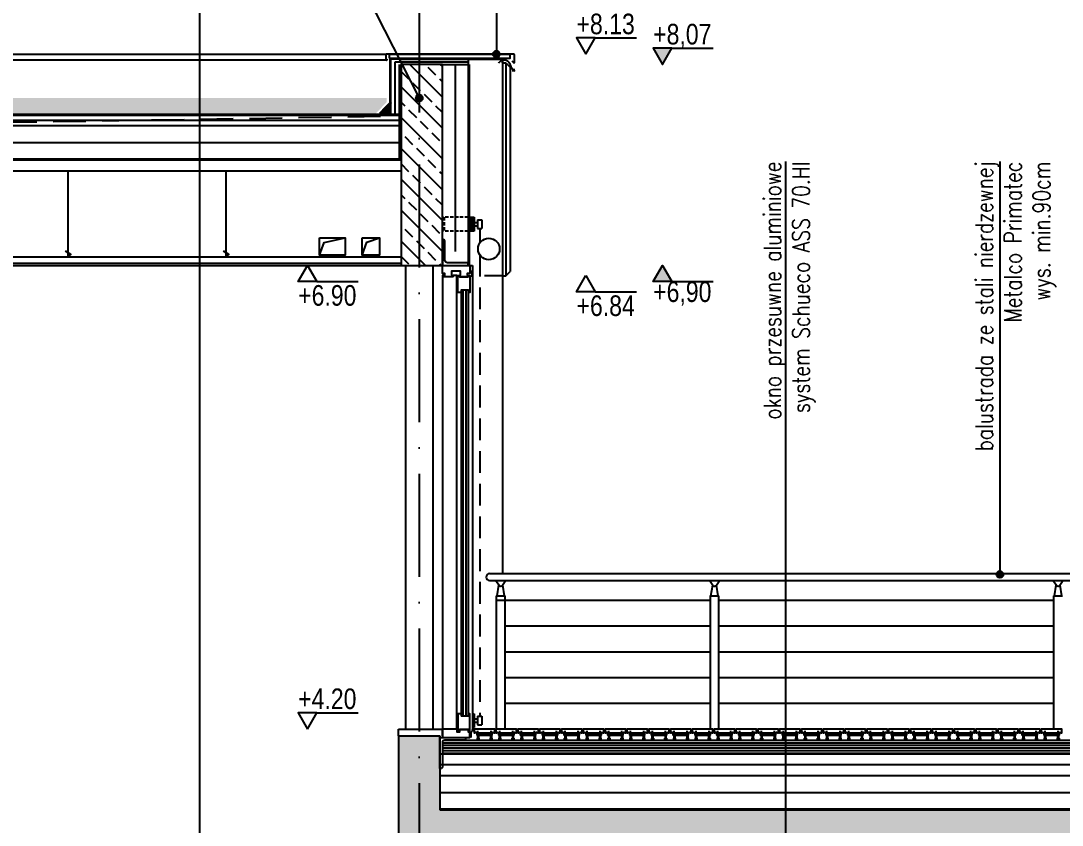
# Model space of a CAD drawing. Header units: millimetres. Extents: x 58205 to 122423, y 1055 to 94479.
# Drawn here: x 69474 to 70080, y 19543 to 20012 of the extents above; entities that cross this region are included whole.
import ezdxf

# ---------------------------------------------------------------- set-up
doc = ezdxf.new("R2010")
doc.units = ezdxf.units.MM
for name, pattern in [('0707_PB_080619_gn_xref$0$ACAD_ISO10W100', [18, 12, -3, 0, -3]), ('ACAD_ISO03W100', [30, 12, -18]), ('ACAD_ISO10W100', [18, 12, -3, 0, -3]), ('DASHED', [0.75, 0.5, -0.25]), ('HIDDEN', [9.525, 6.35, -3.175])]:
    doc.linetypes.add(name, pattern=pattern)
for name, color, linetype in [('+48_CIENKIE', 253, 'Continuous'), ('+48_HACZE', 253, 'Continuous'), ('+48_IZOLACJE', 4, 'Continuous'), ('+48_KOTY', 3, 'Continuous'), ('+48_MEBLE', 251, 'Continuous'), ('+48_OPISY', 3, 'Continuous'), ('+48_OSIE', 8, 'Continuous'), ('+48_PRZEKRÓJ', 1, 'Continuous'), ('+48_SCIANY', 1, 'Continuous'), ('+48_STOLARKA_OKNA', 3, 'Continuous'), ('+48_SUFITY_PODWIESZANE', 4, 'Continuous'), ('+48_WEŁNA', 252, 'Continuous'), ('+48_WIDOK', 5, 'Continuous'), ('+48_ŻELBET', 242, 'Continuous'), ('1_CIENKA', 252, 'Continuous'), ('_przerywane', 8, 'DASHED')]:
    doc.layers.add(name, color=color, linetype=linetype)
doc.styles.add('WRP_ARIAL', font='ARIAL.TTF', dxfattribs={"width": 0.8})
doc.linetypes.add('BATTING', pattern='A,0.00254,-2.54,[134,ltypeshp.shx,S=2.54,R=0,X=-2.54,Y=0],-5.08,[134,ltypeshp.shx,S=2.54,R=180,X=2.54,Y=0],-2.54', length=10.16254)
doc.linetypes.add('ZIGZAG', pattern='A,0.00254,-5.08,[131,ltypeshp.shx,S=5.08,R=0,X=-5.08,Y=0],-10.16,[131,ltypeshp.shx,S=5.08,R=180,X=5.08,Y=0],-5.08', length=20.32254)

# ---------------------------------------------------------------- blocks, each defined once
blk = doc.blocks.new('koty')
at = {"layer": '+48_KOTY', "color": 3, "ltscale": 5}
blk.add_line((70403.15, 11224.99), (70423.15, 11224.99), dxfattribs=at)
blk.add_lwpolyline([(70398.6, 11217.11), (70403.15, 11224.99), (70394.05, 11224.99)], close=True, dxfattribs=at)
at = {"layer": '+48_KOTY', "color": 3, "style": 'WRP_ARIAL', "width": 0.8}
blk.add_attdef('POZIOM', (70403.19, 11226.78), '', height=10, dxfattribs=at)

msp = doc.modelspace()

# ---------------------------------------------------------------- hatches: boundary and pattern name
at = {"layer": '+48_HACZE'}
h = msp.add_hatch(dxfattribs=at)
h.set_pattern_fill('ANSI33', color=256, scale=2, angle=90, style=0)
h.set_pattern_definition([(135, (1.5, 4138.952), (-8.9802561, -8.9802561), []), (135, (1.5, 4147.932), (-8.9802561, -8.9802561), [6.35, -3.175])])
h.paths.add_polyline_path([(69706.984, 19986.451), (69694.984, 19986.451), (69694.984, 19869.451), (69706.984, 19869.451)])
h.paths.add_polyline_path([(69706.984, 19869.451), (69718.984, 19869.451), (69718.984, 19986.451), (69706.984, 19986.451)])
h = msp.add_hatch(dxfattribs=at)
h.set_pattern_fill('HEX', color=256, scale=0.5, angle=45, style=0)
h.set_pattern_definition([(45, (5e-05, 4148.9516), (-1.94428202, 1.94428202), [1.5875, -3.175]), (165, (5e-05, 4148.9516), (-0.71165661, -2.65593863), [1.5875, -3.175]), (105, (1.1226, 4150.074), (-2.65593863, -0.71165661), [1.5875, -3.175])])
h.paths.add_polyline_path([(69686.484, 19966.951), (69429.563, 19966.951), (69429.563, 19957.951), (69680.232, 19957.951), (69686.484, 19964.475)])
h.paths.add_polyline_path([(69429.563, 19966.951), (69285.484, 19966.951), (69285.484, 19957.951), (69429.563, 19957.951)])
h.paths.add_polyline_path([(69255.819, 19966.951), (68864.484, 19966.951), (68864.484, 19964.475), (68870.735, 19957.951), (69257.019, 19957.951)])
h.paths.add_polyline_path([(69285.484, 19966.951), (69273.004, 19966.951), (69271.794, 19957.951), (69285.484, 19957.951)])
h.paths.add_polyline_path([(69273.004, 19966.951), (69255.819, 19966.951), (69257.019, 19957.951), (69271.794, 19957.951)])
at = {"layer": '+48_HACZE', "linetype": 'Continuous'}
h = msp.add_hatch(dxfattribs=at)
h.set_pattern_fill('ANSI33', color=256, scale=2, style=0)
h.set_pattern_definition([(45, (5e-05, 12723.362), (-8.9802561, 8.9802561), []), (45, (8.98, 12723.362), (-8.9802561, 8.9802561), [6.35, -3.175])])
edge = h.paths.add_edge_path()
edge.add_line((71253.484, 19449.451), (71277.484, 19449.451))
edge.add_line((71277.484, 19449.451), (71277.484, 19586.451))
edge.add_line((71277.484, 19586.451), (71253.484, 19586.451))
edge.add_line((71253.484, 19586.451), (71253.484, 19552.451))
edge.add_line((71253.484, 19552.451), (69717.484, 19553.447))
edge.add_line((69717.484, 19553.447), (69717.484, 19595.451))
edge.add_line((69717.484, 19595.451), (69693.484, 19595.451))
edge.add_line((69693.484, 19595.451), (69693.484, 19515.451))
edge.add_line((69693.484, 19515.451), (69717.484, 19515.451))
edge.add_line((69717.484, 19515.451), (69717.484, 19534.451))
edge.add_line((69717.484, 19534.451), (71253.484, 19534.451))
edge.add_line((71253.484, 19534.451), (71253.484, 19449.451))
at = {"layer": '+48_KOTY'}
for points in [[(69852.593, 19995.908), (69841.673, 19995.908), (69847.133, 19986.451)], [(69852.593, 19859.994), (69841.673, 19859.994), (69847.133, 19869.451)]]:
    msp.add_hatch(color=256, dxfattribs=at).paths.add_polyline_path(points)
at = {"layer": '+48_OPISY'}
h = msp.add_hatch(color=256, dxfattribs=at)
edge = h.paths.add_edge_path()
edge.add_arc((69750.469, 19992.451), 2, 810, 1170, ccw=False)
h = msp.add_hatch(color=256, dxfattribs=at)
edge = h.paths.add_edge_path()
edge.add_arc((69705.484, 19966.887), 2, 810, 1170, ccw=False)
h = msp.add_hatch(color=256, dxfattribs=at)
edge = h.paths.add_edge_path()
edge.add_arc((70043.556, 19689.451), 2, 810, 1170, ccw=False)
at = {"layer": '+48_WEŁNA', "linetype": 'ZIGZAG', "ltscale": 0.28}
h = msp.add_hatch(dxfattribs=at)
h.set_pattern_fill('HONEY', color=256, scale=0.2, angle=90, style=0)
h.set_pattern_definition([(90, (138552.46723, 4148.95156), (0.549926, 0.9525), [0.635, -1.27]), (330, (138552.46723, 4148.95156), (0.549926197, -0.952499886), [0.635, -1.27]), (30, (138552.46723, 4148.95156), (1.099852197, 1.14e-07), [-1.27, 0.635])])
h.paths.add_polyline_path([(69688.984, 19964.073), (69688.984, 19957.951), (69683.117, 19957.951)])

# ---------------------------------------------------------------- linework, layer by layer
at = {"layer": '+48_CIENKIE'}
for points in [[(69500.823, 19924.494), (69500.823, 19874.494), (69500.823, 19874.494)], [(69592.791, 19924.494), (69592.791, 19874.494), (69592.791, 19874.494)], [(69500.823, 19874.494), (69502.579, 19875.772), (69499.575, 19877.643)], [(69592.791, 19874.494), (69594.547, 19875.772), (69591.544, 19877.643)]]:
    msp.add_lwpolyline(points, dxfattribs=at)
at = {"layer": '+48_HACZE'}
for p, q in [((69734.484, 19989.451), (69753.984, 19989.451)), ((69753.984, 19987.451), (69753.984, 19989.451)), ((69761.049, 19982.473), (69759.575, 19982.754)), ((69761.049, 19982.473), (69760.753, 19983.944)), ((69753.984, 19863.451), (69743.484, 19863.451))]:
    msp.add_line(p, q, dxfattribs=at)
at = {"layer": '+48_HACZE', "linetype": 'HIDDEN', "ltscale": 0.3}
for p, q in [((69733.984, 19897.451), (69718.984, 19897.451)), ((69733.984, 19889.451), (69718.984, 19889.451))]:
    msp.add_line(p, q, dxfattribs=at)
msp.add_lwpolyline([(69719.984, 19897.451), (69719.984, 19889.451)], dxfattribs=at)
at = {"layer": '+48_HACZE'}
msp.add_circle((69746.012, 19878.995), 6.25, dxfattribs=at)
msp.add_spline([(69751.796, 19987.116), (69753.157, 19988.72), (69756.936, 19988.512), (69758.273, 19986.687), (69759.129, 19984.656), (69761.049, 19982.473)], degree=3, dxfattribs=at)
at = {"layer": '+48_IZOLACJE'}
for p, q in [((69687.984, 19989.951), (69753.984, 19989.951)), ((69693.984, 19931.951), (69693.984, 19986.451)), ((69718.984, 19989.451), (69734.484, 19989.451)), ((69734.484, 19986.451), (69734.484, 19869.451))]:
    msp.add_line(p, q, dxfattribs=at)
at = {"layer": '+48_IZOLACJE', "linetype": 'ACAD_ISO03W100', "ltscale": 0.5}
for points, const_width in [([(69682.424, 19957.951), (69688.484, 19964.286), (69688.484, 19989.701)], 1), ([(69687.984, 19989.701), (69753.984, 19989.701)], 0.5), ([(69694.484, 19931.951), (69694.484, 19986.451)], 1), ([(69734.234, 19986.451), (69734.234, 19869.451)], 0.5), ([(68858.484, 19957.451), (69693.984, 19957.451)], 1), ([(68857.484, 19931.451), (69694.984, 19931.451)], 1), ([(71253.484, 19552.947), (69717.484, 19552.974)], 1)]:
    msp.add_lwpolyline(points, dxfattribs=dict(at, const_width=const_width))
at = {"layer": '+48_IZOLACJE'}
for points in [[(69683.117, 19957.951), (69688.984, 19964.073)], [(68857.484, 19930.951), (69694.984, 19930.951)]]:
    msp.add_lwpolyline(points, dxfattribs=at)
at = {"layer": '+48_IZOLACJE', "linetype": 'HIDDEN', "const_width": 1}
msp.add_lwpolyline([(69718.984, 19585.451), (71253.484, 19585.451)], dxfattribs=at)
at = {"layer": '+48_KOTY'}
for points in [[(69852.593, 19995.908), (69841.673, 19995.908), (69847.133, 19986.451), (69852.593, 19995.908)], [(69852.593, 19859.994), (69841.673, 19859.994), (69847.133, 19869.451), (69852.593, 19859.994)]]:
    msp.add_lwpolyline(points, dxfattribs=at)
at = {"layer": '+48_MEBLE'}
for p, q in [((69753.984, 19863.451), (69753.984, 19689.951)), ((69730.891, 19855.085), (69730.891, 19606.841)), ((69732.691, 19855.085), (69732.691, 19606.841)), ((69750.484, 19599.451), (69750.484, 19676.951)), ((69750.484, 19676.951), (69755.484, 19676.951)), ((69755.484, 19599.451), (69755.484, 19676.951)), ((69874.984, 19676.951), (69879.984, 19676.951)), ((70074.984, 19676.951), (70079.984, 19676.951)), ((69755.484, 19674.451), (69874.984, 19674.451)), ((69879.984, 19674.451), (70074.984, 19674.451)), ((69755.484, 19659.451), (69874.984, 19659.451)), ((69879.984, 19659.451), (70074.984, 19659.451)), ((69755.484, 19644.451), (69874.984, 19644.451)), ((69879.984, 19644.451), (70074.984, 19644.451)), ((69755.484, 19629.451), (69874.984, 19629.451)), ((69879.984, 19629.451), (70074.984, 19629.451)), ((69755.484, 19614.451), (69874.984, 19614.451)), ((69755.484, 19614.451), (69874.984, 19614.451)), ((69879.984, 19614.451), (70074.984, 19614.451)), ((69879.984, 19614.451), (70074.984, 19614.451))]:
    msp.add_line(p, q, dxfattribs=at)
for points in [[(69755.984, 19685.951), (69753.975, 19682.951, -0.4595573), (69751.975, 19682.951), (69749.984, 19685.951)], [(69755.984, 19685.951), (69753.975, 19682.951, -0.4595573), (69751.975, 19682.951), (69749.984, 19685.951)], [(69880.484, 19685.951), (69878.475, 19682.951, -0.4595573), (69876.475, 19682.951), (69874.484, 19685.951)], [(69880.484, 19685.951), (69878.475, 19682.951, -0.4595573), (69876.475, 19682.951), (69874.484, 19685.951)], [(70080.484, 19685.951), (70078.475, 19682.951, -0.4595573), (70076.475, 19682.951), (70074.484, 19685.951)], [(70080.484, 19685.951), (70078.475, 19682.951, -0.4595573), (70076.475, 19682.951), (70074.484, 19685.951)]]:
    msp.add_lwpolyline(points, format="xyb", dxfattribs=at)
for points in [[(69750.843, 19676.951), (69751.845, 19683.147)], [(69750.843, 19676.951), (69751.845, 19683.147)], [(69755.108, 19676.951), (69754.106, 19683.145)], [(69755.108, 19676.951), (69754.106, 19683.145)], [(69875.343, 19676.951), (69876.345, 19683.147)], [(69875.343, 19676.951), (69876.345, 19683.147)], [(69879.608, 19676.951), (69878.606, 19683.145)], [(69879.608, 19676.951), (69878.606, 19683.145)], [(70075.343, 19676.951), (70076.345, 19683.147)], [(70075.343, 19676.951), (70076.345, 19683.147)], [(70079.608, 19676.951), (70078.606, 19683.145)], [(70079.608, 19676.951), (70078.606, 19683.145)]]:
    msp.add_lwpolyline(points, dxfattribs=at)
at = {"layer": '+48_OPISY'}
for p, q in [((69665.994, 20044.549), (69705.484, 19966.887)), ((69918.934, 19397.438), (69918.934, 19929.863))]:
    msp.add_line(p, q, dxfattribs=at)
for points in [[(69577.627, 20248.434), (69577.627, 19381.246)], [(69750.469, 20248.434), (69750.469, 19992.451)], [(70043.556, 19929.863), (70043.556, 19689.451)], [(69647.412, 19875.451), (69650.134, 19882.793), (69662.412, 19885.451)], [(69672.314, 19875.451), (69674.963, 19883.011), (69682.314, 19885.451)]]:
    msp.add_lwpolyline(points, dxfattribs=at)
for points in [[(69647.412, 19885.451), (69662.412, 19885.451), (69662.412, 19875.451), (69647.412, 19875.451)], [(69672.314, 19885.451), (69682.314, 19885.451), (69682.314, 19875.451), (69672.314, 19875.451)]]:
    msp.add_lwpolyline(points, close=True, dxfattribs=at)
for centre in [(69750.469, 19992.451), (69705.484, 19966.887), (70043.556, 19689.451)]:
    msp.add_circle(centre, 2, dxfattribs=at)
at = {"layer": '+48_OSIE', "linetype": 'ACAD_ISO10W100', "ltscale": 5}
msp.add_line((69705.484, 20108.482), (69705.484, 18658.602), dxfattribs=at)
at = {"layer": '+48_PRZEKRÓJ'}
msp.add_line((69693.484, 19599.451), (69718.984, 19599.451), dxfattribs=at)
msp.add_lwpolyline([(69694.984, 19989.451), (69718.984, 19989.451)], dxfattribs=at)
at = {"layer": '+48_SCIANY', "ltscale": 0.3}
for p, q in [((69693.484, 19595.451), (69693.484, 19599.451)), ((69718.984, 19595.451), (69718.984, 19599.451))]:
    msp.add_line(p, q, dxfattribs=at)
at = {"layer": '+48_SCIANY'}
msp.add_line((69717.484, 19587.451), (69717.484, 19595.451), dxfattribs=at)
for points in [[(68857.484, 19930.951), (69694.984, 19930.951)], [(68857.484, 19924.451), (69694.984, 19924.451)]]:
    msp.add_lwpolyline(points, dxfattribs=at)
at = {"layer": '+48_STOLARKA_OKNA'}
for p, q in [((69735.512, 19897.451), (69735.512, 19889.451)), ((69736.512, 19897.451), (69737.512, 19897.451)), ((69737.512, 19897.451), (69737.512, 19889.451)), ((69737.512, 19894.451), (69739.512, 19894.451)), ((69739.512, 19895.951), (69739.512, 19890.951)), ((69739.512, 19895.951), (69742.012, 19895.951)), ((69742.012, 19895.951), (69742.012, 19890.951)), ((69737.512, 19889.451), (69736.512, 19889.451)), ((69737.512, 19892.451), (69739.512, 19892.451)), ((69739.512, 19890.951), (69742.012, 19890.951)), ((69736.484, 19608.341), (69737.484, 19608.341)), ((69737.484, 19608.341), (69737.484, 19600.341)), ((69734.091, 19606.841), (69729.895, 19606.841)), ((69737.484, 19605.341), (69739.484, 19605.341)), ((69737.484, 19603.341), (69739.484, 19603.341)), ((69739.484, 19606.841), (69739.484, 19601.841)), ((69739.484, 19606.841), (69741.984, 19606.841)), ((69741.984, 19606.841), (69741.984, 19601.841)), ((69734.985, 19597.549), (69735.79, 19597.549)), ((69737.484, 19600.341), (69736.484, 19600.341)), ((69739.484, 19601.841), (69741.984, 19601.841))]:
    msp.add_line(p, q, dxfattribs=at)
for points in [[(69733.984, 19897.451), (69736.512, 19897.451), (69736.512, 19889.451), (69733.984, 19889.451)], [(69719.966, 19863.411), (69720.463, 19863.907), (69720.463, 19864.778), (69718.984, 19864.778), (69718.984, 19869.451), (69734.892, 19869.451), (69734.892, 19864.778), (69733.401, 19864.778), (69733.401, 19863.907), (69733.898, 19863.411), (69733.898, 19862.793), (69728.936, 19862.793), (69728.936, 19863.406), (69729.503, 19863.972), (69729.503, 19865.99), (69724.373, 19865.99), (69724.373, 19863.972), (69724.939, 19863.406), (69724.939, 19862.793), (69719.978, 19862.793), (69719.978, 19863.411)], [(69729.891, 19853.585), (69728.012, 19853.585), (69728.012, 19863.585), (69728.936, 19863.585), (69728.936, 19862.793), (69733.898, 19862.793), (69733.898, 19863.585), (69734.986, 19863.585), (69734.986, 19853.585), (69734.091, 19853.585)], [(69734.892, 19866.369), (69736.145, 19865.645), (69736.145, 19862.869)], [(69734.091, 19606.841), (69734.091, 19855.085), (69729.891, 19855.085), (69729.891, 19606.841)], [(69729.891, 19608.341), (69728.026, 19608.341), (69728.026, 19598.341), (69728.888, 19598.341), (69728.888, 19599.14), (69734.098, 19599.14), (69734.098, 19598.341), (69734.986, 19598.341), (69734.986, 19608.341), (69734.091, 19608.341)], [(69718.988, 19594.466), (69734.973, 19594.466), (69734.973, 19597.549), (69734.098, 19597.549), (69734.098, 19599.14), (69728.888, 19599.14), (69728.888, 19597.545), (69727.516, 19597.545), (69727.516, 19599.451), (69718.988, 19599.451), (69718.988, 19594.466)], [(69735.79, 19597.549), (69736.238, 19597.997)], [(69735.79, 19594.467), (69735.79, 19597.549)], [(69736.238, 19599.091), (69736.238, 19597.997)]]:
    msp.add_lwpolyline(points, dxfattribs=at)
for points in [[(69718.984, 19884.451), (69718.984, 19869.451), (69733.984, 19869.451), (69733.984, 19869.951, 0.4142136), (69732.984, 19870.951), (69721.984, 19870.951, -0.4142136), (69720.484, 19872.451), (69720.484, 19883.451, 0.4142136), (69719.484, 19884.451), (69718.984, 19884.451)], [(69717.484, 19576.466), (69717.484, 19594.466), (69732.484, 19594.466), (69732.484, 19593.966, -0.4142136), (69731.484, 19592.966), (69720.484, 19592.966, 0.4142136), (69718.984, 19591.466), (69718.984, 19577.466, -0.4142136), (69717.984, 19576.466), (69717.484, 19576.466)]]:
    msp.add_lwpolyline(points, format="xyb", dxfattribs=at)
at = {"layer": '+48_SUFITY_PODWIESZANE', "ltscale": 3}
for points in [[(68857.484, 19874.451), (69694.984, 19874.451)], [(68857.484, 19870.701), (69694.984, 19870.701)], [(68857.484, 19869.451), (69694.984, 19869.451)]]:
    msp.add_lwpolyline(points, dxfattribs=at)
at = {"layer": '+48_WEŁNA', "linetype": 'BATTING', "ltscale": 0.12}
msp.add_line((69691.484, 19987.951), (69733.984, 19987.951), dxfattribs=at)
at = {"layer": '+48_WEŁNA', "linetype": 'BATTING', "ltscale": 0.7}
msp.add_line((69726.484, 19986.451), (69726.484, 19877.451), dxfattribs=at)
at = {"layer": '+48_WEŁNA', "linetype": 'BATTING', "ltscale": 0.6}
msp.add_line((69717.484, 19578.701), (71252.984, 19578.701), dxfattribs=at)
at = {"layer": '+48_WEŁNA', "linetype": 'BATTING', "ltscale": 0.9}
msp.add_line((69717.484, 19562.451), (71252.984, 19562.451), dxfattribs=at)
at = {"layer": '+48_WEŁNA', "linetype": 'BATTING', "ltscale": 0.25}
for points in [[(69691.484, 19956.951), (69691.484, 19987.951)], [(68857.484, 19953.951), (69693.484, 19953.951)]]:
    msp.add_lwpolyline(points, dxfattribs=at)
at = {"layer": '+48_WEŁNA', "linetype": 'BATTING', "ltscale": 0.9}
msp.add_lwpolyline([(68857.484, 19940.951), (69693.484, 19940.951)], dxfattribs=at)
at = {"layer": '+48_WEŁNA', "linetype": 'ZIGZAG', "ltscale": 0.28}
for points in [[(69718.984, 19591.451), (71253.484, 19591.451)], [(69718.984, 19588.451), (71252.884, 19588.451)]]:
    msp.add_lwpolyline(points, dxfattribs=at)
at = {"layer": '+48_WIDOK'}
for p, q in [((69268.484, 19992.451), (69686.484, 19992.451)), ((69694.984, 19989.451), (69688.984, 19989.451)), ((69718.984, 19986.451), (69733.984, 19986.451)), ((69733.984, 19989.451), (69733.984, 19869.451)), ((69755.984, 19987.451), (69755.984, 19863.451)), ((69755.984, 19987.451), (69758.484, 19984.951)), ((69758.484, 19984.951), (69758.484, 19865.951)), ((69697.534, 19869.451), (69697.534, 19599.451)), ((69713.434, 19869.451), (69713.434, 19599.451)), ((69755.984, 19863.451), (69758.484, 19865.951)), ((69746.484, 19689.951), (70208.484, 19689.951)), ((69746.484, 19685.951), (70208.484, 19685.951)), ((69750.484, 19599.451), (69750.484, 19676.951)), ((69750.484, 19676.951), (69755.484, 19676.951)), ((69755.484, 19599.451), (69755.484, 19676.951)), ((69874.984, 19599.451), (69874.984, 19676.951)), ((69874.984, 19599.451), (69874.984, 19676.951)), ((69874.984, 19676.951), (69879.984, 19676.951)), ((69879.984, 19599.451), (69879.984, 19676.951)), ((69879.984, 19599.451), (69879.984, 19676.951)), ((70074.984, 19599.451), (70074.984, 19676.951)), ((70074.984, 19599.451), (70074.984, 19676.951)), ((70074.984, 19676.951), (70079.984, 19676.951)), ((69750.484, 19674.451), (69874.984, 19674.451)), ((69879.984, 19674.451), (70074.984, 19674.451))]:
    msp.add_line(p, q, dxfattribs=at)
at = {"layer": '+48_WIDOK', "color": 8}
msp.add_line((69268.484, 19989.125), (69686.079, 19989.125), dxfattribs=at)
at = {"layer": '+48_WIDOK', "color": 2}
for p, q in [((69753.984, 19989.061), (69753.984, 19863.451)), ((69753.984, 19987.451), (69755.984, 19987.451)), ((69753.984, 19863.451), (69755.984, 19863.451))]:
    msp.add_line(p, q, dxfattribs=at)
at = {"layer": '+48_WIDOK', "ltscale": 3}
for p, q in [((69740.762, 19890.951), (69740.762, 19882.386)), ((69717.484, 19584.951), (71253.484, 19584.951)), ((69717.484, 19572.451), (71252.984, 19572.451))]:
    msp.add_line(p, q, dxfattribs=at)
at = {"layer": '+48_WIDOK', "linetype": 'HIDDEN', "ltscale": 2}
msp.add_line((69740.762, 19875.604), (69740.762, 19606.841), dxfattribs=at)
at = {"layer": '+48_WIDOK'}
msp.add_lwpolyline([(69759.35, 19988.59), (69760.386, 19987.553, 0.6681786), (69760.984, 19987.801), (69760.984, 19991.951, 0.4142136), (69760.484, 19992.451), (69752.084, 19992.451), (69686.484, 19992.451, 0.4142136), (69685.984, 19991.951), (69685.984, 19989.366, 0.6681786), (69686.581, 19989.118), (69687.099, 19989.636)], format="xyb", dxfattribs=at)
at = {"layer": '+48_WIDOK', "color": 2}
msp.add_lwpolyline([(69687.984, 19990.051), (69758.484, 19990.051), (69758.484, 19992.251), (69687.984, 19992.251)], close=True, dxfattribs=at)
at = {"layer": '+48_WIDOK'}
for points in [[(69688.984, 19957.951), (69688.984, 19989.451)], [(68857.484, 19956.951), (69693.484, 19956.951)], [(68857.484, 19950.951), (69693.484, 19950.951)]]:
    msp.add_lwpolyline(points, dxfattribs=at)
at = {"layer": '+48_WIDOK', "linetype": 'HIDDEN', "ltscale": 3}
msp.add_lwpolyline([(69263.846, 19949.574), (69686.648, 19956.311)], dxfattribs=at)
at = {"layer": '+48_WIDOK', "ltscale": 3}
for points in [[(69718.984, 19589.951), (71253.484, 19589.951)], [(69720.269, 19592.951), (71253.484, 19592.951)], [(69718.984, 19586.951), (71252.884, 19586.951)]]:
    msp.add_lwpolyline(points, dxfattribs=at)
at = {"layer": '+48_WIDOK'}
msp.add_arc((69746.484, 19687.951), 2, 90, 270, dxfattribs=at)
at = {"layer": '+48_ŻELBET', "linetype": 'Continuous'}
for p, q in [((69693.484, 19595.451), (69693.484, 19515.451)), ((69693.484, 19595.451), (69717.484, 19595.451)), ((69717.484, 19595.451), (69717.484, 19552.451)), ((69717.484, 19552.451), (71253.484, 19552.451))]:
    msp.add_line(p, q, dxfattribs=at)
msp.add_lwpolyline([(69718.984, 19869.451), (69718.984, 19986.451), (69694.984, 19986.451), (69694.984, 19869.451)], close=True, dxfattribs=at)
at = {"layer": '1_CIENKA', "lineweight": -3}
for p, q in [((69739.134, 19595.951), (69747.834, 19595.951)), ((69739.409, 19597.251), (69739.409, 19594.134)), ((69739.959, 19597.251), (69739.959, 19594.134)), ((69747.009, 19597.251), (69747.009, 19594.134)), ((69747.559, 19597.251), (69747.559, 19594.134)), ((69751.834, 19595.951), (69760.534, 19595.951)), ((69752.109, 19597.251), (69752.109, 19594.134)), ((69752.659, 19597.251), (69752.659, 19594.134)), ((69759.709, 19597.251), (69759.709, 19594.134)), ((69760.259, 19597.251), (69760.259, 19594.134)), ((69764.534, 19595.951), (69773.234, 19595.951)), ((69764.809, 19597.251), (69764.809, 19594.134)), ((69765.359, 19597.251), (69765.359, 19594.134)), ((69772.409, 19597.251), (69772.409, 19594.134)), ((69772.959, 19597.251), (69772.959, 19594.134)), ((69777.234, 19595.951), (69785.934, 19595.951)), ((69777.509, 19597.251), (69777.509, 19594.134)), ((69778.059, 19597.251), (69778.059, 19594.134)), ((69785.109, 19597.251), (69785.109, 19594.134)), ((69785.659, 19597.251), (69785.659, 19594.134)), ((69789.934, 19595.951), (69798.634, 19595.951)), ((69790.209, 19597.251), (69790.209, 19594.134)), ((69790.759, 19597.251), (69790.759, 19594.134)), ((69797.809, 19597.251), (69797.809, 19594.134)), ((69798.359, 19597.251), (69798.359, 19594.134)), ((69802.634, 19595.951), (69811.334, 19595.951)), ((69802.909, 19597.251), (69802.909, 19594.134)), ((69803.459, 19597.251), (69803.459, 19594.134)), ((69810.509, 19597.251), (69810.509, 19594.134)), ((69811.059, 19597.251), (69811.059, 19594.134)), ((69815.334, 19595.951), (69824.034, 19595.951)), ((69815.609, 19597.251), (69815.609, 19594.134)), ((69816.159, 19597.251), (69816.159, 19594.134)), ((69823.209, 19597.251), (69823.209, 19594.134)), ((69823.759, 19597.251), (69823.759, 19594.134)), ((69828.034, 19595.951), (69836.734, 19595.951)), ((69828.309, 19597.251), (69828.309, 19594.134)), ((69828.859, 19597.251), (69828.859, 19594.134)), ((69835.909, 19597.251), (69835.909, 19594.134)), ((69836.459, 19597.251), (69836.459, 19594.134)), ((69840.734, 19595.951), (69849.434, 19595.951)), ((69841.009, 19597.251), (69841.009, 19594.134)), ((69841.559, 19597.251), (69841.559, 19594.134)), ((69848.609, 19597.251), (69848.609, 19594.134)), ((69849.159, 19597.251), (69849.159, 19594.134)), ((69853.434, 19595.951), (69862.134, 19595.951)), ((69853.709, 19597.251), (69853.709, 19594.134)), ((69854.259, 19597.251), (69854.259, 19594.134)), ((69861.309, 19597.251), (69861.309, 19594.134)), ((69861.859, 19597.251), (69861.859, 19594.134)), ((69866.134, 19595.951), (69874.834, 19595.951)), ((69866.409, 19597.251), (69866.409, 19594.134)), ((69866.959, 19597.251), (69866.959, 19594.134)), ((69874.009, 19597.251), (69874.009, 19594.134)), ((69874.559, 19597.251), (69874.559, 19594.134)), ((69878.834, 19595.951), (69887.534, 19595.951)), ((69879.109, 19597.251), (69879.109, 19594.134)), ((69879.659, 19597.251), (69879.659, 19594.134)), ((69886.709, 19597.251), (69886.709, 19594.134)), ((69887.259, 19597.251), (69887.259, 19594.134)), ((69891.534, 19595.951), (69900.234, 19595.951)), ((69891.809, 19597.251), (69891.809, 19594.134)), ((69892.359, 19597.251), (69892.359, 19594.134)), ((69899.409, 19597.251), (69899.409, 19594.134)), ((69899.959, 19597.251), (69899.959, 19594.134)), ((69904.234, 19595.951), (69912.934, 19595.951)), ((69904.509, 19597.251), (69904.509, 19594.134)), ((69905.059, 19597.251), (69905.059, 19594.134)), ((69912.109, 19597.251), (69912.109, 19594.134)), ((69912.659, 19597.251), (69912.659, 19594.134)), ((69916.934, 19595.951), (69925.634, 19595.951)), ((69917.209, 19597.251), (69917.209, 19594.134)), ((69917.759, 19597.251), (69917.759, 19594.134)), ((69924.809, 19597.251), (69924.809, 19594.134)), ((69925.359, 19597.251), (69925.359, 19594.134)), ((69929.634, 19595.951), (69938.334, 19595.951)), ((69929.909, 19597.251), (69929.909, 19594.134)), ((69930.459, 19597.251), (69930.459, 19594.134)), ((69937.509, 19597.251), (69937.509, 19594.134)), ((69938.059, 19597.251), (69938.059, 19594.134)), ((69942.334, 19595.951), (69951.034, 19595.951)), ((69942.609, 19597.251), (69942.609, 19594.134)), ((69943.159, 19597.251), (69943.159, 19594.134)), ((69950.209, 19597.251), (69950.209, 19594.134)), ((69950.759, 19597.251), (69950.759, 19594.134)), ((69955.034, 19595.951), (69963.734, 19595.951)), ((69955.309, 19597.251), (69955.309, 19594.134)), ((69955.859, 19597.251), (69955.859, 19594.134)), ((69962.909, 19597.251), (69962.909, 19594.134)), ((69963.459, 19597.251), (69963.459, 19594.134)), ((69967.734, 19595.951), (69976.434, 19595.951)), ((69968.009, 19597.251), (69968.009, 19594.134)), ((69968.559, 19597.251), (69968.559, 19594.134)), ((69975.609, 19597.251), (69975.609, 19594.134)), ((69976.159, 19597.251), (69976.159, 19594.134)), ((69980.434, 19595.951), (69989.134, 19595.951)), ((69980.709, 19597.251), (69980.709, 19594.134)), ((69981.259, 19597.251), (69981.259, 19594.134)), ((69988.309, 19597.251), (69988.309, 19594.134)), ((69988.859, 19597.251), (69988.859, 19594.134)), ((69993.134, 19595.951), (70001.834, 19595.951)), ((69993.409, 19597.251), (69993.409, 19594.134)), ((69993.959, 19597.251), (69993.959, 19594.134)), ((70001.009, 19597.251), (70001.009, 19594.134)), ((70001.559, 19597.251), (70001.559, 19594.134)), ((70005.834, 19595.951), (70014.534, 19595.951)), ((70006.109, 19597.251), (70006.109, 19594.134)), ((70006.659, 19597.251), (70006.659, 19594.134)), ((70013.709, 19597.251), (70013.709, 19594.134)), ((70014.259, 19597.251), (70014.259, 19594.134)), ((70018.534, 19595.951), (70027.234, 19595.951)), ((70018.809, 19597.251), (70018.809, 19594.134)), ((70019.359, 19597.251), (70019.359, 19594.134)), ((70026.409, 19597.251), (70026.409, 19594.134)), ((70026.959, 19597.251), (70026.959, 19594.134)), ((70031.234, 19595.951), (70039.934, 19595.951)), ((70031.509, 19597.251), (70031.509, 19594.134)), ((70032.059, 19597.251), (70032.059, 19594.134)), ((70039.109, 19597.251), (70039.109, 19594.134)), ((70039.659, 19597.251), (70039.659, 19594.134)), ((70043.934, 19595.951), (70052.634, 19595.951)), ((70044.209, 19597.251), (70044.209, 19594.134)), ((70044.759, 19597.251), (70044.759, 19594.134)), ((70051.809, 19597.251), (70051.809, 19594.134)), ((70052.359, 19597.251), (70052.359, 19594.134)), ((70056.634, 19595.951), (70065.334, 19595.951)), ((70056.909, 19597.251), (70056.909, 19594.134)), ((70057.459, 19597.251), (70057.459, 19594.134)), ((70064.509, 19597.251), (70064.509, 19594.134)), ((70065.059, 19597.251), (70065.059, 19594.134)), ((70069.334, 19595.951), (70078.034, 19595.951)), ((70069.609, 19597.251), (70069.609, 19594.134)), ((70070.159, 19597.251), (70070.159, 19594.134)), ((70077.209, 19597.251), (70077.209, 19594.134)), ((70077.759, 19597.251), (70077.759, 19594.134)), ((69739.166, 19594.134), (69740.201, 19594.134)), ((69739.166, 19594.134), (69739.166, 19592.951)), ((69740.201, 19594.134), (69740.201, 19592.951)), ((69746.766, 19594.134), (69746.766, 19592.951)), ((69747.801, 19594.134), (69746.766, 19594.134)), ((69747.801, 19594.134), (69747.801, 19592.951)), ((69751.866, 19594.134), (69752.901, 19594.134)), ((69751.866, 19594.134), (69751.866, 19592.951)), ((69752.901, 19594.134), (69752.901, 19592.951)), ((69759.466, 19594.134), (69759.466, 19592.951)), ((69760.501, 19594.134), (69759.466, 19594.134)), ((69760.501, 19594.134), (69760.501, 19592.951)), ((69764.566, 19594.134), (69765.601, 19594.134)), ((69764.566, 19594.134), (69764.566, 19592.951)), ((69765.601, 19594.134), (69765.601, 19592.951)), ((69772.166, 19594.134), (69772.166, 19592.951)), ((69773.201, 19594.134), (69772.166, 19594.134)), ((69773.201, 19594.134), (69773.201, 19592.951)), ((69777.266, 19594.134), (69778.301, 19594.134)), ((69777.266, 19594.134), (69777.266, 19592.951)), ((69778.301, 19594.134), (69778.301, 19592.951)), ((69784.866, 19594.134), (69784.866, 19592.951)), ((69785.901, 19594.134), (69784.866, 19594.134)), ((69785.901, 19594.134), (69785.901, 19592.951)), ((69789.966, 19594.134), (69791.001, 19594.134)), ((69789.966, 19594.134), (69789.966, 19592.951)), ((69791.001, 19594.134), (69791.001, 19592.951)), ((69797.566, 19594.134), (69797.566, 19592.951)), ((69798.601, 19594.134), (69797.566, 19594.134)), ((69798.601, 19594.134), (69798.601, 19592.951)), ((69802.666, 19594.134), (69803.701, 19594.134)), ((69802.666, 19594.134), (69802.666, 19592.951)), ((69803.701, 19594.134), (69803.701, 19592.951)), ((69810.266, 19594.134), (69810.266, 19592.951)), ((69811.301, 19594.134), (69810.266, 19594.134)), ((69811.301, 19594.134), (69811.301, 19592.951)), ((69815.366, 19594.134), (69816.401, 19594.134)), ((69815.366, 19594.134), (69815.366, 19592.951)), ((69816.401, 19594.134), (69816.401, 19592.951)), ((69822.966, 19594.134), (69822.966, 19592.951)), ((69824.001, 19594.134), (69822.966, 19594.134)), ((69824.001, 19594.134), (69824.001, 19592.951)), ((69828.066, 19594.134), (69829.101, 19594.134)), ((69828.066, 19594.134), (69828.066, 19592.951)), ((69829.101, 19594.134), (69829.101, 19592.951)), ((69835.666, 19594.134), (69835.666, 19592.951)), ((69836.701, 19594.134), (69835.666, 19594.134)), ((69836.701, 19594.134), (69836.701, 19592.951)), ((69840.766, 19594.134), (69841.801, 19594.134)), ((69840.766, 19594.134), (69840.766, 19592.951)), ((69841.801, 19594.134), (69841.801, 19592.951)), ((69848.366, 19594.134), (69848.366, 19592.951)), ((69849.401, 19594.134), (69848.366, 19594.134)), ((69849.401, 19594.134), (69849.401, 19592.951)), ((69853.466, 19594.134), (69854.501, 19594.134)), ((69853.466, 19594.134), (69853.466, 19592.951)), ((69854.501, 19594.134), (69854.501, 19592.951)), ((69861.066, 19594.134), (69861.066, 19592.951)), ((69862.101, 19594.134), (69861.066, 19594.134)), ((69862.101, 19594.134), (69862.101, 19592.951)), ((69866.166, 19594.134), (69867.201, 19594.134)), ((69866.166, 19594.134), (69866.166, 19592.951)), ((69867.201, 19594.134), (69867.201, 19592.951)), ((69873.766, 19594.134), (69873.766, 19592.951)), ((69874.801, 19594.134), (69873.766, 19594.134)), ((69874.801, 19594.134), (69874.801, 19592.951)), ((69878.866, 19594.134), (69879.901, 19594.134)), ((69878.866, 19594.134), (69878.866, 19592.951)), ((69879.901, 19594.134), (69879.901, 19592.951)), ((69886.466, 19594.134), (69886.466, 19592.951)), ((69887.501, 19594.134), (69886.466, 19594.134)), ((69887.501, 19594.134), (69887.501, 19592.951)), ((69891.566, 19594.134), (69892.601, 19594.134)), ((69891.566, 19594.134), (69891.566, 19592.951)), ((69892.601, 19594.134), (69892.601, 19592.951)), ((69899.166, 19594.134), (69899.166, 19592.951)), ((69900.201, 19594.134), (69899.166, 19594.134)), ((69900.201, 19594.134), (69900.201, 19592.951)), ((69904.266, 19594.134), (69905.301, 19594.134)), ((69904.266, 19594.134), (69904.266, 19592.951)), ((69905.301, 19594.134), (69905.301, 19592.951)), ((69911.866, 19594.134), (69911.866, 19592.951)), ((69912.901, 19594.134), (69911.866, 19594.134)), ((69912.901, 19594.134), (69912.901, 19592.951)), ((69916.966, 19594.134), (69918.001, 19594.134)), ((69916.966, 19594.134), (69916.966, 19592.951)), ((69918.001, 19594.134), (69918.001, 19592.951)), ((69924.566, 19594.134), (69924.566, 19592.951)), ((69925.601, 19594.134), (69924.566, 19594.134)), ((69925.601, 19594.134), (69925.601, 19592.951)), ((69929.666, 19594.134), (69930.701, 19594.134)), ((69929.666, 19594.134), (69929.666, 19592.951)), ((69930.701, 19594.134), (69930.701, 19592.951)), ((69937.266, 19594.134), (69937.266, 19592.951)), ((69938.301, 19594.134), (69937.266, 19594.134)), ((69938.301, 19594.134), (69938.301, 19592.951)), ((69942.366, 19594.134), (69943.401, 19594.134)), ((69942.366, 19594.134), (69942.366, 19592.951)), ((69943.401, 19594.134), (69943.401, 19592.951)), ((69949.966, 19594.134), (69949.966, 19592.951)), ((69951.001, 19594.134), (69949.966, 19594.134)), ((69951.001, 19594.134), (69951.001, 19592.951)), ((69955.066, 19594.134), (69956.101, 19594.134)), ((69955.066, 19594.134), (69955.066, 19592.951)), ((69956.101, 19594.134), (69956.101, 19592.951)), ((69962.666, 19594.134), (69962.666, 19592.951)), ((69963.701, 19594.134), (69962.666, 19594.134)), ((69963.701, 19594.134), (69963.701, 19592.951)), ((69967.766, 19594.134), (69968.801, 19594.134)), ((69967.766, 19594.134), (69967.766, 19592.951)), ((69968.801, 19594.134), (69968.801, 19592.951)), ((69975.366, 19594.134), (69975.366, 19592.951)), ((69976.401, 19594.134), (69975.366, 19594.134)), ((69976.401, 19594.134), (69976.401, 19592.951)), ((69980.466, 19594.134), (69981.501, 19594.134)), ((69980.466, 19594.134), (69980.466, 19592.951)), ((69981.501, 19594.134), (69981.501, 19592.951)), ((69988.066, 19594.134), (69988.066, 19592.951)), ((69989.101, 19594.134), (69988.066, 19594.134)), ((69989.101, 19594.134), (69989.101, 19592.951)), ((69993.166, 19594.134), (69994.201, 19594.134)), ((69993.166, 19594.134), (69993.166, 19592.951)), ((69994.201, 19594.134), (69994.201, 19592.951)), ((70000.766, 19594.134), (70000.766, 19592.951)), ((70001.801, 19594.134), (70000.766, 19594.134)), ((70001.801, 19594.134), (70001.801, 19592.951)), ((70005.866, 19594.134), (70006.901, 19594.134)), ((70005.866, 19594.134), (70005.866, 19592.951)), ((70006.901, 19594.134), (70006.901, 19592.951)), ((70013.466, 19594.134), (70013.466, 19592.951)), ((70014.501, 19594.134), (70013.466, 19594.134)), ((70014.501, 19594.134), (70014.501, 19592.951)), ((70018.566, 19594.134), (70019.601, 19594.134)), ((70018.566, 19594.134), (70018.566, 19592.951)), ((70019.601, 19594.134), (70019.601, 19592.951)), ((70026.166, 19594.134), (70026.166, 19592.951)), ((70027.201, 19594.134), (70026.166, 19594.134)), ((70027.201, 19594.134), (70027.201, 19592.951)), ((70031.266, 19594.134), (70032.301, 19594.134)), ((70031.266, 19594.134), (70031.266, 19592.951)), ((70032.301, 19594.134), (70032.301, 19592.951)), ((70038.866, 19594.134), (70038.866, 19592.951)), ((70039.901, 19594.134), (70038.866, 19594.134)), ((70039.901, 19594.134), (70039.901, 19592.951)), ((70043.966, 19594.134), (70045.001, 19594.134)), ((70043.966, 19594.134), (70043.966, 19592.951)), ((70045.001, 19594.134), (70045.001, 19592.951)), ((70051.566, 19594.134), (70051.566, 19592.951)), ((70052.601, 19594.134), (70051.566, 19594.134)), ((70052.601, 19594.134), (70052.601, 19592.951)), ((70056.666, 19594.134), (70057.701, 19594.134)), ((70056.666, 19594.134), (70056.666, 19592.951)), ((70057.701, 19594.134), (70057.701, 19592.951)), ((70064.266, 19594.134), (70064.266, 19592.951)), ((70065.301, 19594.134), (70064.266, 19594.134)), ((70065.301, 19594.134), (70065.301, 19592.951)), ((70069.366, 19594.134), (70070.401, 19594.134)), ((70069.366, 19594.134), (70069.366, 19592.951)), ((70070.401, 19594.134), (70070.401, 19592.951)), ((70076.966, 19594.134), (70076.966, 19592.951)), ((70078.001, 19594.134), (70076.966, 19594.134)), ((70078.001, 19594.134), (70078.001, 19592.951))]:
    msp.add_line(p, q, dxfattribs=at)
at = {"layer": '1_CIENKA', "linetype": '0707_PB_080619_gn_xref$0$ACAD_ISO10W100', "lineweight": -3, "ltscale": 0.1}
for p, q in [((69739.684, 19592.951), (69739.684, 19598.301)), ((69747.284, 19592.951), (69747.284, 19598.301)), ((69752.384, 19592.951), (69752.384, 19598.301)), ((69759.984, 19592.951), (69759.984, 19598.301)), ((69765.084, 19592.951), (69765.084, 19598.301)), ((69772.684, 19592.951), (69772.684, 19598.301)), ((69777.784, 19592.951), (69777.784, 19598.301)), ((69785.384, 19592.951), (69785.384, 19598.301)), ((69790.484, 19592.951), (69790.484, 19598.301)), ((69798.084, 19592.951), (69798.084, 19598.301)), ((69803.184, 19592.951), (69803.184, 19598.301)), ((69810.784, 19592.951), (69810.784, 19598.301)), ((69815.884, 19592.951), (69815.884, 19598.301)), ((69823.484, 19592.951), (69823.484, 19598.301)), ((69828.584, 19592.951), (69828.584, 19598.301)), ((69836.184, 19592.951), (69836.184, 19598.301)), ((69841.284, 19592.951), (69841.284, 19598.301)), ((69848.884, 19592.951), (69848.884, 19598.301)), ((69853.984, 19592.951), (69853.984, 19598.301)), ((69861.584, 19592.951), (69861.584, 19598.301)), ((69866.684, 19592.951), (69866.684, 19598.301)), ((69874.284, 19592.951), (69874.284, 19598.301)), ((69879.384, 19592.951), (69879.384, 19598.301)), ((69886.984, 19592.951), (69886.984, 19598.301)), ((69892.084, 19592.951), (69892.084, 19598.301)), ((69899.684, 19592.951), (69899.684, 19598.301)), ((69904.784, 19592.951), (69904.784, 19598.301)), ((69912.384, 19592.951), (69912.384, 19598.301)), ((69917.484, 19592.951), (69917.484, 19598.301)), ((69925.084, 19592.951), (69925.084, 19598.301)), ((69930.184, 19592.951), (69930.184, 19598.301)), ((69937.784, 19592.951), (69937.784, 19598.301)), ((69942.884, 19592.951), (69942.884, 19598.301)), ((69950.484, 19592.951), (69950.484, 19598.301)), ((69955.584, 19592.951), (69955.584, 19598.301)), ((69963.184, 19592.951), (69963.184, 19598.301)), ((69968.284, 19592.951), (69968.284, 19598.301)), ((69975.884, 19592.951), (69975.884, 19598.301)), ((69980.984, 19592.951), (69980.984, 19598.301)), ((69988.584, 19592.951), (69988.584, 19598.301)), ((69993.684, 19592.951), (69993.684, 19598.301)), ((70001.284, 19592.951), (70001.284, 19598.301)), ((70006.384, 19592.951), (70006.384, 19598.301)), ((70013.984, 19592.951), (70013.984, 19598.301)), ((70019.084, 19592.951), (70019.084, 19598.301)), ((70026.684, 19592.951), (70026.684, 19598.301)), ((70031.784, 19592.951), (70031.784, 19598.301)), ((70039.384, 19592.951), (70039.384, 19598.301)), ((70044.484, 19592.951), (70044.484, 19598.301)), ((70052.084, 19592.951), (70052.084, 19598.301)), ((70057.184, 19592.951), (70057.184, 19598.301)), ((70064.784, 19592.951), (70064.784, 19598.301)), ((70069.884, 19592.951), (70069.884, 19598.301)), ((70077.484, 19592.951), (70077.484, 19598.301))]:
    msp.add_line(p, q, dxfattribs=at)
at = {"layer": '1_CIENKA', "lineweight": -3}
for points in [[(69739.034, 19597.251), (69747.934, 19597.251, -0.536675), (69748.934, 19597.251), (69749.484, 19597.251), (69749.484, 19599.351, 0.4142136), (69749.384, 19599.451), (69737.584, 19599.451, 0.4140826), (69737.484, 19599.351), (69737.484, 19597.251), (69738.034, 19597.251, -0.536675)], [(69751.734, 19597.251), (69760.634, 19597.251, -0.536675), (69761.634, 19597.251), (69762.184, 19597.251), (69762.184, 19599.351, 0.4142136), (69762.084, 19599.451), (69750.284, 19599.451, 0.4140826), (69750.184, 19599.351), (69750.184, 19597.251), (69750.734, 19597.251, -0.536675)], [(69764.434, 19597.251), (69773.334, 19597.251, -0.536675), (69774.334, 19597.251), (69774.884, 19597.251), (69774.884, 19599.351, 0.4142136), (69774.784, 19599.451), (69762.984, 19599.451, 0.4140826), (69762.884, 19599.351), (69762.884, 19597.251), (69763.434, 19597.251, -0.536675)], [(69777.134, 19597.251), (69786.034, 19597.251, -0.536675), (69787.034, 19597.251), (69787.584, 19597.251), (69787.584, 19599.351, 0.4142136), (69787.484, 19599.451), (69775.684, 19599.451, 0.4140826), (69775.584, 19599.351), (69775.584, 19597.251), (69776.134, 19597.251, -0.536675)], [(69789.834, 19597.251), (69798.734, 19597.251, -0.536675), (69799.734, 19597.251), (69800.284, 19597.251), (69800.284, 19599.351, 0.4142136), (69800.184, 19599.451), (69788.384, 19599.451, 0.4140826), (69788.284, 19599.351), (69788.284, 19597.251), (69788.834, 19597.251, -0.536675)], [(69802.534, 19597.251), (69811.434, 19597.251, -0.536675), (69812.434, 19597.251), (69812.984, 19597.251), (69812.984, 19599.351, 0.4142136), (69812.884, 19599.451), (69801.084, 19599.451, 0.4140826), (69800.984, 19599.351), (69800.984, 19597.251), (69801.534, 19597.251, -0.536675)], [(69815.234, 19597.251), (69824.134, 19597.251, -0.536675), (69825.134, 19597.251), (69825.684, 19597.251), (69825.684, 19599.351, 0.4142136), (69825.584, 19599.451), (69813.784, 19599.451, 0.4140826), (69813.684, 19599.351), (69813.684, 19597.251), (69814.234, 19597.251, -0.536675)], [(69827.934, 19597.251), (69836.834, 19597.251, -0.536675), (69837.834, 19597.251), (69838.384, 19597.251), (69838.384, 19599.351, 0.4142136), (69838.284, 19599.451), (69826.484, 19599.451, 0.4140826), (69826.384, 19599.351), (69826.384, 19597.251), (69826.934, 19597.251, -0.536675)], [(69840.634, 19597.251), (69849.534, 19597.251, -0.536675), (69850.534, 19597.251), (69851.084, 19597.251), (69851.084, 19599.351, 0.4142136), (69850.984, 19599.451), (69839.184, 19599.451, 0.4140826), (69839.084, 19599.351), (69839.084, 19597.251), (69839.634, 19597.251, -0.536675)], [(69853.334, 19597.251), (69862.234, 19597.251, -0.536675), (69863.234, 19597.251), (69863.784, 19597.251), (69863.784, 19599.351, 0.4142136), (69863.684, 19599.451), (69851.884, 19599.451, 0.4140826), (69851.784, 19599.351), (69851.784, 19597.251), (69852.334, 19597.251, -0.536675)], [(69866.034, 19597.251), (69874.934, 19597.251, -0.536675), (69875.934, 19597.251), (69876.484, 19597.251), (69876.484, 19599.351, 0.4142136), (69876.384, 19599.451), (69864.584, 19599.451, 0.4140826), (69864.484, 19599.351), (69864.484, 19597.251), (69865.034, 19597.251, -0.536675)], [(69878.734, 19597.251), (69887.634, 19597.251, -0.536675), (69888.634, 19597.251), (69889.184, 19597.251), (69889.184, 19599.351, 0.4142136), (69889.084, 19599.451), (69877.284, 19599.451, 0.4140826), (69877.184, 19599.351), (69877.184, 19597.251), (69877.734, 19597.251, -0.536675)], [(69891.434, 19597.251), (69900.334, 19597.251, -0.536675), (69901.334, 19597.251), (69901.884, 19597.251), (69901.884, 19599.351, 0.4142136), (69901.784, 19599.451), (69889.984, 19599.451, 0.4140826), (69889.884, 19599.351), (69889.884, 19597.251), (69890.434, 19597.251, -0.536675)], [(69904.134, 19597.251), (69913.034, 19597.251, -0.536675), (69914.034, 19597.251), (69914.584, 19597.251), (69914.584, 19599.351, 0.4142136), (69914.484, 19599.451), (69902.684, 19599.451, 0.4140826), (69902.584, 19599.351), (69902.584, 19597.251), (69903.134, 19597.251, -0.536675)], [(69916.834, 19597.251), (69925.734, 19597.251, -0.536675), (69926.734, 19597.251), (69927.284, 19597.251), (69927.284, 19599.351, 0.4142136), (69927.184, 19599.451), (69915.384, 19599.451, 0.4140826), (69915.284, 19599.351), (69915.284, 19597.251), (69915.834, 19597.251, -0.536675)], [(69929.534, 19597.251), (69938.434, 19597.251, -0.536675), (69939.434, 19597.251), (69939.984, 19597.251), (69939.984, 19599.351, 0.4142136), (69939.884, 19599.451), (69928.084, 19599.451, 0.4140826), (69927.984, 19599.351), (69927.984, 19597.251), (69928.534, 19597.251, -0.536675)], [(69942.234, 19597.251), (69951.134, 19597.251, -0.536675), (69952.134, 19597.251), (69952.684, 19597.251), (69952.684, 19599.351, 0.4142136), (69952.584, 19599.451), (69940.784, 19599.451, 0.4140826), (69940.684, 19599.351), (69940.684, 19597.251), (69941.234, 19597.251, -0.536675)], [(69954.934, 19597.251), (69963.834, 19597.251, -0.536675), (69964.834, 19597.251), (69965.384, 19597.251), (69965.384, 19599.351, 0.4142136), (69965.284, 19599.451), (69953.484, 19599.451, 0.4140826), (69953.384, 19599.351), (69953.384, 19597.251), (69953.934, 19597.251, -0.536675)], [(69967.634, 19597.251), (69976.534, 19597.251, -0.536675), (69977.534, 19597.251), (69978.084, 19597.251), (69978.084, 19599.351, 0.4142136), (69977.984, 19599.451), (69966.184, 19599.451, 0.4140826), (69966.084, 19599.351), (69966.084, 19597.251), (69966.634, 19597.251, -0.536675)], [(69980.334, 19597.251), (69989.234, 19597.251, -0.536675), (69990.234, 19597.251), (69990.784, 19597.251), (69990.784, 19599.351, 0.4142136), (69990.684, 19599.451), (69978.884, 19599.451, 0.4140826), (69978.784, 19599.351), (69978.784, 19597.251), (69979.334, 19597.251, -0.536675)], [(69993.034, 19597.251), (70001.934, 19597.251, -0.536675), (70002.934, 19597.251), (70003.484, 19597.251), (70003.484, 19599.351, 0.4142136), (70003.384, 19599.451), (69991.584, 19599.451, 0.4140826), (69991.484, 19599.351), (69991.484, 19597.251), (69992.034, 19597.251, -0.536675)], [(70005.734, 19597.251), (70014.634, 19597.251, -0.536675), (70015.634, 19597.251), (70016.184, 19597.251), (70016.184, 19599.351, 0.4142136), (70016.084, 19599.451), (70004.284, 19599.451, 0.4140826), (70004.184, 19599.351), (70004.184, 19597.251), (70004.734, 19597.251, -0.536675)], [(70018.434, 19597.251), (70027.334, 19597.251, -0.536675), (70028.334, 19597.251), (70028.884, 19597.251), (70028.884, 19599.351, 0.4142136), (70028.784, 19599.451), (70016.984, 19599.451, 0.4140826), (70016.884, 19599.351), (70016.884, 19597.251), (70017.434, 19597.251, -0.536675)], [(70031.134, 19597.251), (70040.034, 19597.251, -0.536675), (70041.034, 19597.251), (70041.584, 19597.251), (70041.584, 19599.351, 0.4142136), (70041.484, 19599.451), (70029.684, 19599.451, 0.4140826), (70029.584, 19599.351), (70029.584, 19597.251), (70030.134, 19597.251, -0.536675)], [(70043.834, 19597.251), (70052.734, 19597.251, -0.536675), (70053.734, 19597.251), (70054.284, 19597.251), (70054.284, 19599.351, 0.4142136), (70054.184, 19599.451), (70042.384, 19599.451, 0.4140826), (70042.284, 19599.351), (70042.284, 19597.251), (70042.834, 19597.251, -0.536675)], [(70056.534, 19597.251), (70065.434, 19597.251, -0.536675), (70066.434, 19597.251), (70066.984, 19597.251), (70066.984, 19599.351, 0.4142136), (70066.884, 19599.451), (70055.084, 19599.451, 0.4140826), (70054.984, 19599.351), (70054.984, 19597.251), (70055.534, 19597.251, -0.536675)], [(70069.234, 19597.251), (70078.134, 19597.251, -0.536675), (70079.134, 19597.251), (70079.684, 19597.251), (70079.684, 19599.351, 0.4142136), (70079.584, 19599.451), (70067.784, 19599.451, 0.4140826), (70067.684, 19599.351), (70067.684, 19597.251), (70068.234, 19597.251, -0.536675)]]:
    msp.add_lwpolyline(points, format="xyb", close=True, dxfattribs=at)
for points in [[(69747.834, 19597.251), (69747.834, 19595.951), (69739.134, 19595.951), (69739.134, 19597.251)], [(69760.534, 19597.251), (69760.534, 19595.951), (69751.834, 19595.951), (69751.834, 19597.251)], [(69773.234, 19597.251), (69773.234, 19595.951), (69764.534, 19595.951), (69764.534, 19597.251)], [(69785.934, 19597.251), (69785.934, 19595.951), (69777.234, 19595.951), (69777.234, 19597.251)], [(69798.634, 19597.251), (69798.634, 19595.951), (69789.934, 19595.951), (69789.934, 19597.251)], [(69811.334, 19597.251), (69811.334, 19595.951), (69802.634, 19595.951), (69802.634, 19597.251)], [(69824.034, 19597.251), (69824.034, 19595.951), (69815.334, 19595.951), (69815.334, 19597.251)], [(69836.734, 19597.251), (69836.734, 19595.951), (69828.034, 19595.951), (69828.034, 19597.251)], [(69849.434, 19597.251), (69849.434, 19595.951), (69840.734, 19595.951), (69840.734, 19597.251)], [(69862.134, 19597.251), (69862.134, 19595.951), (69853.434, 19595.951), (69853.434, 19597.251)], [(69874.834, 19597.251), (69874.834, 19595.951), (69866.134, 19595.951), (69866.134, 19597.251)], [(69887.534, 19597.251), (69887.534, 19595.951), (69878.834, 19595.951), (69878.834, 19597.251)], [(69900.234, 19597.251), (69900.234, 19595.951), (69891.534, 19595.951), (69891.534, 19597.251)], [(69912.934, 19597.251), (69912.934, 19595.951), (69904.234, 19595.951), (69904.234, 19597.251)], [(69925.634, 19597.251), (69925.634, 19595.951), (69916.934, 19595.951), (69916.934, 19597.251)], [(69938.334, 19597.251), (69938.334, 19595.951), (69929.634, 19595.951), (69929.634, 19597.251)], [(69951.034, 19597.251), (69951.034, 19595.951), (69942.334, 19595.951), (69942.334, 19597.251)], [(69963.734, 19597.251), (69963.734, 19595.951), (69955.034, 19595.951), (69955.034, 19597.251)], [(69976.434, 19597.251), (69976.434, 19595.951), (69967.734, 19595.951), (69967.734, 19597.251)], [(69989.134, 19597.251), (69989.134, 19595.951), (69980.434, 19595.951), (69980.434, 19597.251)], [(70001.834, 19597.251), (70001.834, 19595.951), (69993.134, 19595.951), (69993.134, 19597.251)], [(70014.534, 19597.251), (70014.534, 19595.951), (70005.834, 19595.951), (70005.834, 19597.251)], [(70027.234, 19597.251), (70027.234, 19595.951), (70018.534, 19595.951), (70018.534, 19597.251)], [(70039.934, 19597.251), (70039.934, 19595.951), (70031.234, 19595.951), (70031.234, 19597.251)], [(70052.634, 19597.251), (70052.634, 19595.951), (70043.934, 19595.951), (70043.934, 19597.251)], [(70065.334, 19597.251), (70065.334, 19595.951), (70056.634, 19595.951), (70056.634, 19597.251)], [(70078.034, 19597.251), (70078.034, 19595.951), (70069.334, 19595.951), (70069.334, 19597.251)]]:
    msp.add_lwpolyline(points, dxfattribs=at)
at = {"layer": '1_CIENKA', "lineweight": -3, "extrusion": (0, 0, -1)}
msp.add_arc((-69748.534, 19596.919), 0.6, 33.557311, 33.557311, dxfattribs=at)
at = {"layer": '_przerywane', "linetype": 'Continuous'}
for p, q in [((69734.892, 19869.451), (69736.484, 19869.451)), ((69736.484, 19869.451), (69736.484, 19599.451))]:
    msp.add_line(p, q, dxfattribs=at)
at = {"layer": '_przerywane', "linetype": 'Continuous', "flags": 128}
msp.add_lwpolyline([(69727.445, 19599.451), (69727.445, 19863.585), (69725.208, 19863.585), (69725.208, 19863.018, -0.4142136), (69724.909, 19862.72), (69723.579, 19862.72), (69720.079, 19862.72, -0.4142136), (69719.781, 19863.018), (69719.781, 19863.585), (69719.781, 19863.585), (69718.993, 19863.585), (69718.993, 19599.451)], format="xyb", dxfattribs=at)

# ---------------------------------------------------------------- block references
at = {"layer": '+48_KOTY'}
ref = msp.add_blockref('koty', (-14675.821, 6531.915), dxfattribs=dict(at, xscale=1.19999999999709, yscale=1.19999999999709, zscale=1.2))
ref.add_attrib('POZIOM', '+8.13', (69797.063, 20004.053), dxfattribs={"color": 3, "height": 12, "style": 'WRP_ARIAL', "width": 0.8})
ref = msp.add_blockref('koty', (-14631.188, 6525.915), dxfattribs=dict(at, xscale=1.19999999999709, yscale=1.19999999999709, zscale=1.2))
ref.add_attrib('POZIOM', '+8,07', (69841.695, 19998.104), dxfattribs={"color": 3, "height": 12, "style": 'WRP_ARIAL', "width": 0.8})
ref = msp.add_blockref('koty', (-14837.875, 33329.987), dxfattribs=dict(at, xscale=-1.19999999999709, yscale=1.19999999999709, zscale=1.2, rotation=180))
ref.add_attrib('POZIOM', '+6.90', (69635.009, 19845.962), dxfattribs={"color": 3, "height": 12, "style": 'WRP_ARIAL', "width": 0.8})
ref = msp.add_blockref('koty', (-14631.188, 33329.987), dxfattribs=dict(at, xscale=-1.19999999999709, yscale=1.200000000000728, zscale=1.2, rotation=180))
ref.add_attrib('POZIOM', '+6,90', (69841.695, 19848.123), dxfattribs={"color": 3, "height": 12, "style": 'WRP_ARIAL', "width": 0.8})
ref = msp.add_blockref('koty', (-14675.821, 33323.988), dxfattribs=dict(at, xscale=-1.19999999999709, yscale=1.19999999999709, zscale=1.2, rotation=180))
ref.add_attrib('POZIOM', '+6.84', (69797.063, 19839.962), dxfattribs={"color": 3, "height": 12, "style": 'WRP_ARIAL', "width": 0.8})
ref = msp.add_blockref('koty', (-14837.875, 6138.915), dxfattribs=dict(at, xscale=1.200000000011642, yscale=1.19999999999709, zscale=1.2))
ref.add_attrib('POZIOM', '+4.20', (69635.009, 19611.053), dxfattribs={"color": 3, "height": 12, "style": 'WRP_ARIAL', "width": 0.8})

# ---------------------------------------------------------------- texts
at = {"layer": '+48_OPISY', "char_height": 5.25, "width": 211.54286, "attachment_point": 3, "rotation": 90, "style": 'WRP_ARIAL'}
for s, insert in [('{\\Fromans|c238;\\H1.905x;okno przesuwne aluminiowe\\Psystem Schueco ASS 70.HI}', (69906.063, 19929.863)), ('{\\Fromans|c238;\\H1.905x;balustrada ze stali nierdzewnej \\H0.99988x;Metalco Primatec\\Pwys. min.90cm}', (70029.443, 19929.863))]:
    msp.add_mtext(s, dxfattribs=dict(at, insert=insert))

doc.saveas('drawing.dxf')
